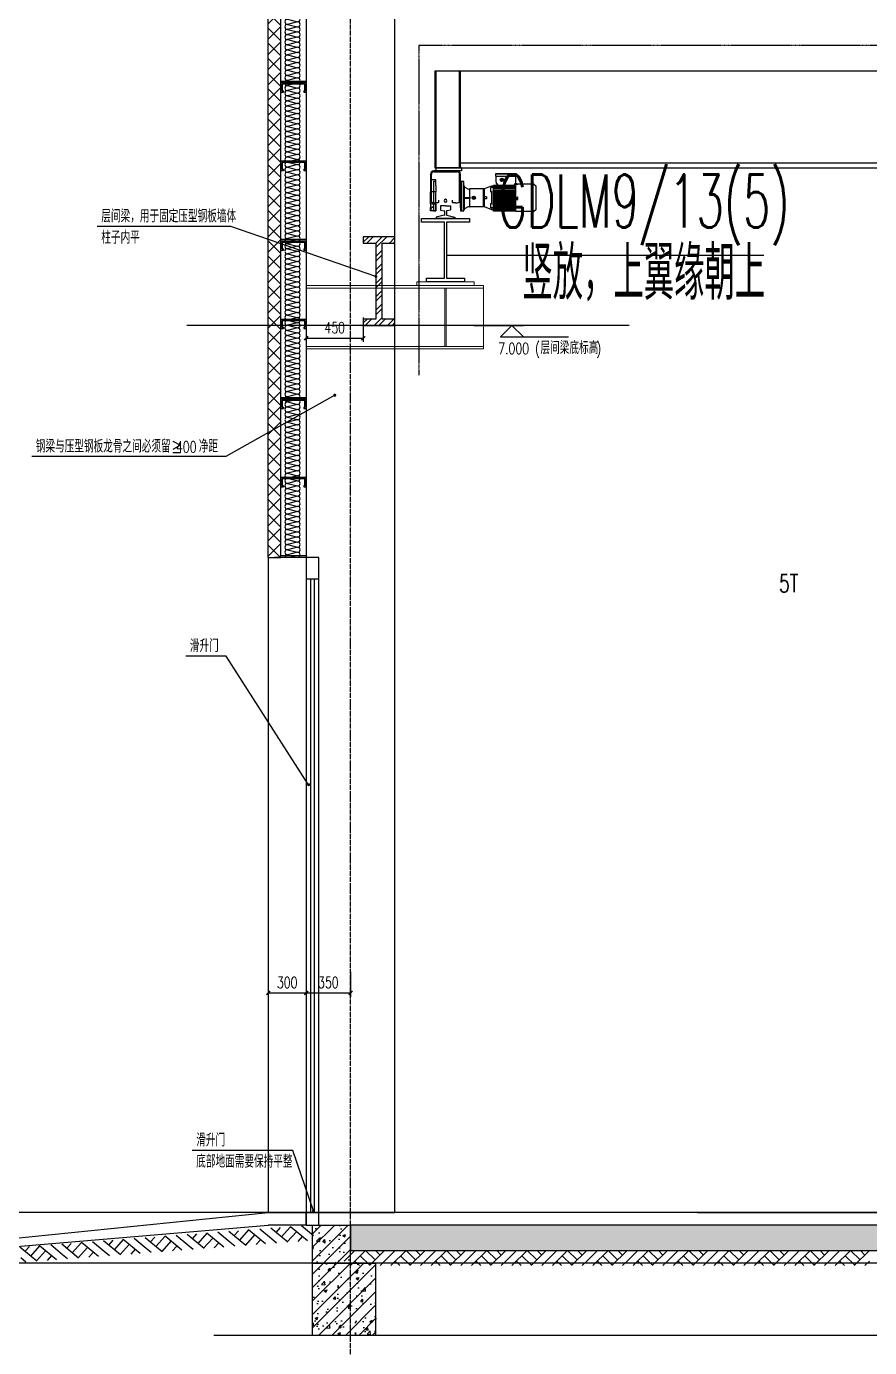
# Model space of a CAD drawing. Extents: x -1899985 to 1774885, y 556286 to 2175695.
# Drawn here: x -1140452 to -1133802, y 567191 to 577617 of the extents above; entities that cross this region are included whole.
import ezdxf
from ezdxf.enums import TextEntityAlignment as Align

# ---------------------------------------------------------------- set-up
doc = ezdxf.new("R2010")
doc.units = 0
doc.header["$LTSCALE"] = 10
doc.header["$MEASUREMENT"] = 0
for name, pattern in [('20剖面图$0$__DASH', [0.35, 0.25, -0.1]), ('20剖面图$0$DASH', [0.35, 0.25, -0.1]), ('20剖面图$0$DOTE', [2.42, 2, -0.2, 0.02, -0.2]), ('20剖面图$0$HIDDEN', [0.375, 0.25, -0.125])]:
    doc.linetypes.add(name, pattern=pattern)
doc.layers.get('Defpoints').update_dxf_attribs({"color": 210})
for name, color, linetype in [('20剖面图$0$06A-01-03', 7, 'Continuous'), ('20剖面图$0$5剖面线层', 2, 'Continuous'), ('20剖面图$0$A-AXIS-DOTE', 14, '20剖面图$0$DOTE'), ('20剖面图$0$A-AXIS-DP', 126, 'Continuous'), ('20剖面图$0$A-AXIS-SYMB', 3, 'Continuous'), ('20剖面图$0$A-HATCH-1', 252, 'Continuous'), ('20剖面图$0$A-HATCH-2', 251, 'Continuous'), ('20剖面图$0$A-LIN-V', 9, 'Continuous'), ('20剖面图$0$A-WINDOW', 140, 'Continuous'), ('20剖面图$0$AS-COLN', 6, 'Continuous'), ('20剖面图$0$AS-WALL', 40, 'Continuous'), ('20剖面图$0$COLUMN', 9, 'Continuous'), ('20剖面图$0$CRANE', 11, '20剖面图$0$HIDDEN'), ('20剖面图$0$DIM_ELEV', 3, 'Continuous'), ('20剖面图$0$FAG16-10.01MA1-被', 7, 'Continuous'), ('20剖面图$0$FAG16-10.02MA1-被', 7, 'Continuous'), ('20剖面图$0$FAG16-10MA1-端梁结构', 7, 'Continuous'), ('20剖面图$0$FAG16-20.02MA1-轴', 7, 'Continuous'), ('20剖面图$0$FHSGH10105-主梁-01', 7, 'Continuous'), ('20剖面图$0$FHSGH10105-主梁-02', 7, 'Continuous'), ('20剖面图$0$FHSGH10105-主梁-04', 7, 'Continuous'), ('20剖面图$0$FHSGH10105-主梁-06', 7, 'Continuous'), ('20剖面图$0$G80接口', 7, 'Continuous'), ('20剖面图$0$G80箱体', 7, 'Continuous'), ('20剖面图$0$PUB_HATCH', 8, 'Continuous'), ('20剖面图$0$PUB_TEXT', 7, 'Continuous'), ('20剖面图$0$S-SB', 21, 'Continuous'), ('20剖面图$0$S-SGJ', 21, 'Continuous'), ('20剖面图$0$六角头螺栓_M5-135', 7, 'Continuous'), ('20剖面图$0$后端盖', 7, 'Continuous'), ('20剖面图$0$建-墙-填充', 8, 'Continuous'), ('20剖面图$0$建-柱-钢', 9, 'Continuous'), ('20剖面图$0$接线盒', 7, 'Continuous'), ('20剖面图$0$接线盒盖', 7, 'Continuous'), ('20剖面图$0$机壳', 7, 'Continuous'), ('20剖面图$0$电机接线盒密封垫', 7, 'Continuous'), ('20剖面图$0$端盖', 7, 'Continuous'), ('20剖面图$0$连接板', 7, 'Continuous'), ('20剖面图$0$齿轴1', 7, 'Continuous'), ('A-LIN-V', 9, 'Continuous')]:
    doc.layers.add(name, color=color, linetype=linetype)
doc.layers.add('20剖面图$0$S-bkl', color=4, linetype='Continuous', lineweight=0)
doc.styles.add('20剖面图$0$_TCH_DIM', font='SIMPLEX', dxfattribs={"bigfont": 'GBCBIG'})
doc.styles.add('20剖面图$0$_TCH_DIM_T3', font='SIMPLEX', dxfattribs={"width": 0.705882, "bigfont": 'GBCBIG'})
doc.styles.add('20剖面图$0$A-STANDARD', font='SIMPLEX', dxfattribs={"bigfont": 'GBCBIG'})
doc.styles.add('20剖面图$0$TSSD_Rein', font='tj-romans1.shx', dxfattribs={"width": 0.7, "bigfont": 'tj-hztxt.shx'})
doc.dimstyles.new('20剖面图$0$_TCH_ARCH&&30', dxfattribs={"dimtxt": 89.25, "dimasz": 30, "dimexe": 30, "dimexo": 30, "dimgap": 37.875, "dimtad": 1, "dimdec": 0, "dimzin": 0, "dimdsep": 46, "dimtxsty": '20剖面图$0$_TCH_DIM_T3', "dimblk": '20剖面图$0$_ArchTick', "dimcen": 0.09, "dimclrt": 7, "dimazin": 2, "dimtfac": 1, "dimtdec": 0, "dimtix": 1, "dimtmove": 2, "dimatfit": 3, "dimfxl": 1, "dimtolj": 1, "dimtzin": 0, "dimarcsym": 0})
pattern_1 = [(45, (0, 0), (-53.0330086, 53.0330086), []), (50, (0, 0), (215.178055, -18.82564), [22.5, -247.5]), (355, (0, 0), (-41.6254, 225.65764), [18, -198]), (100.4514, (17.93, -1.57), (173.552815, 206.831863), [19.122057, -210.342634]), (46.1842, (0, 60), (320.172315, -49.655704), [33.75, -371.25]), (96.6356, (26.68, 55.86), (280.39881, 292.23536), [28.68309, -315.5139]), (351.1842, (0, 60), (280.39858, 292.23558), [27, -297]), (21, (30, 45), (179.072116, -120.785667), [22.5, -247.5]), (326, (30, 45), (72.9946, 217.545014), [18, -198]), (71.4514, (44.92, 34.93), (252.06679, 96.75915), [19.122057, -210.342634]), (37.5, (0, 0), (3.6479566, 99.868156), [0, -195.6, 0, -201, 0, -198.75]), (7.5, (0, 0), (78.920861, 118.323514), [0, -114.6, 0, -191.1, 0, -75.75]), (327.5, (-66.9, 0), (160.146731, -6.7664615), [0, -75, 0, -234, 0, -310.5]), (317.5, (-96.9, 0), (174.955851, 30.031495), [0, -97.5, 0, -155.4, 0, -220.5])]

# ---------------------------------------------------------------- blocks, each defined once
blk = doc.blocks.new('20剖面图$0$吊车5')
at = {"layer": '20剖面图$0$5剖面线层'}
h = blk.add_hatch(color=3, dxfattribs=at)
h.dxf.hatch_style = 1
h.paths.add_polyline_path([(1555844, -79902, 1), (1555817, -79902, 1)])
at = {"color": 3, "ltscale": 0.5}
for p, q in [((1555344, -80107), (1555344, -80138)), ((1555384, -80106), (1555346, -80106)), ((1555346, -80140), (1555375, -80147)), ((1555376, -80148), (1555376, -80179)), ((1555376, -80153), (1555376, -80179)), ((1555384, -80106), (1555423, -80106)), ((1555393, -80148), (1555393, -80179)), ((1555393, -80153), (1555393, -80179)), ((1555423, -80140), (1555394, -80147)), ((1555424, -80107), (1555424, -80138)), ((1555375, -80181), (1555312, -80195)), ((1555375, -80181), (1555312, -80195)), ((1555312, -80195), (1555312, -80205)), ((1555312, -80205), (1555457, -80205)), ((1555394, -80181), (1555457, -80195)), ((1555394, -80181), (1555457, -80195)), ((1555457, -80195), (1555457, -80205))]:
    blk.add_line(p, q, dxfattribs=at)
at = {"color": 3}
blk.add_line((1555514, -80087), (1555510, -80087), dxfattribs=at)
at = {"color": 6, "linetype": '20剖面图$0$DASH'}
blk.add_lwpolyline([(1563769, -78841), (1555174, -78841), (1555174, -81443)], dxfattribs=at)
at = {"color": 3}
blk.add_lwpolyline([(1555276, -80114), (1555290, -80114), (1555290, -80121), (1555276, -80121)], close=True, dxfattribs=at)
at = {"color": 3, "ltscale": 0.5}
for centre, start, end in [((1555346, -80107), 90, 180), ((1555346, -80138), 180, 257), ((1555374, -80148), 0, 77), ((1555394, -80148), 103, 180), ((1555423, -80107), 0, 90), ((1555423, -80138), 283, 0), ((1555374, -80179), 283, 0), ((1555374, -80179), 283, 0), ((1555394, -80179), 180, 257), ((1555394, -80179), 180, 257)]:
    blk.add_arc(centre, 1.57, start, end, dxfattribs=at)
at = {"layer": '20剖面图$0$06A-01-03', "color": 3, "linetype": 'Continuous'}
for p, q in [((1555940, -79934), (1555940, -79934)), ((1555947, -79934), (1555940, -79934)), ((1555940, -79934), (1555940, -79935)), ((1555940, -79934), (1555947, -79934)), ((1555940, -80048), (1555940, -79935)), ((1555940, -79935), (1555951, -79935)), ((1555947, -79934), (1555947, -79934)), ((1555947, -79935), (1555947, -79934)), ((1555955, -79935), (1555955, -79934)), ((1555955, -79934), (1556075, -79934)), ((1556080, -79936), (1556097, -79949)), ((1556100, -80131), (1556100, -79955)), ((1555947, -80048), (1555940, -80048)), ((1555940, -80152), (1555940, -80057)), ((1555940, -80057), (1555951, -80057)), ((1555951, -80057), (1555940, -80057)), ((1555940, -80057), (1555940, -80057)), ((1555947, -80042), (1555947, -80048)), ((1555955, -80053), (1555955, -80042)), ((1555947, -80152), (1555940, -80152)), ((1556075, -80152), (1555955, -80152)), ((1556097, -80137), (1556080, -80150))]:
    blk.add_line(p, q, dxfattribs=at)
for centre, radius, start, end in [((1555951, -79852), 81.9, 267.251, 272.749), ((1556075, -79942), 7.86, 51.8428, 90), ((1556092, -79955), 7.86, 0, 51.8428), ((1555951, -80042), 3.93, 359.6522, 180.3478), ((1555951, -80053), 3.91, 269.7873, 359.8627), ((1555951, -80053), 3.91, 269.7971, 359.8507), ((1555951, -80233), 81.9, 87.251, 92.749), ((1556075, -80144), 7.86, 270, 308.1572), ((1556092, -80131), 7.86, 308.1572, 0)]:
    blk.add_arc(centre, radius, start, end, dxfattribs=at)
blk.add_open_spline([(1555951, -79935), (1555951, -79935), (1555951, -79935), (1555951, -79935), (1555952, -79935), (1555952, -79935), (1555952, -79935), (1555953, -79935), (1555954, -79935), (1555954, -79935), (1555954, -79935), (1555955, -79935), (1555955, -79935), (1555955, -79935), (1555955, -79935), (1555955, -79935)], degree=3, knots=[0, 0, 0, 0, 0.041659, 0.083241, 0.124924, 0.187526, 0.250171, 0.374622, 0.499792, 0.624328, 0.7493, 0.81163, 0.874211, 0.937221, 1, 1, 1, 1], dxfattribs=at)
at = {"layer": '20剖面图$0$FAG16-10.01MA1-被', "color": 3, "linetype": 'Continuous'}
for p, q in [((1555329, -80063), (1555328, -80079)), ((1555440, -80079), (1555439, -80063)), ((1555325, -80082), (1555306, -80082)), ((1555328, -80079), (1555325, -80082)), ((1555443, -80082), (1555440, -80079)), ((1555463, -80082), (1555443, -80082))]:
    blk.add_line(p, q, dxfattribs=at)
at = {"layer": '20剖面图$0$FAG16-10.02MA1-被', "color": 3, "linetype": 'Continuous'}
for p, q in [((1555263, -79997), (1555263, -79996)), ((1555308, -79996), (1555263, -79996)), ((1555263, -79997), (1555263, -80090)), ((1555263, -79998), (1555266, -79998)), ((1555305, -79999), (1555308, -79996)), ((1555305, -80000), (1555305, -79999)), ((1555305, -80000), (1555305, -80087)), ((1555308, -79996), (1555308, -79997)), ((1555308, -80090), (1555308, -79997)), ((1555502, -79998), (1555505, -79998)), ((1555505, -79997), (1555505, -79996)), ((1555505, -79996), (1555510, -79996)), ((1555505, -79997), (1555505, -80090)), ((1555510, -79997), (1555510, -79996)), ((1555510, -79996), (1555514, -79999)), ((1555510, -79997), (1555510, -80090)), ((1555514, -79999), (1555514, -80000)), ((1555514, -80087), (1555514, -80000)), ((1555266, -80088), (1555263, -80088)), ((1555263, -80090), (1555308, -80090)), ((1555308, -80090), (1555305, -80087)), ((1555505, -80088), (1555502, -80088)), ((1555510, -80090), (1555505, -80090))]:
    blk.add_line(p, q, dxfattribs=at)
at = {"layer": '20剖面图$0$FAG16-10MA1-端梁结构', "color": 3, "linetype": 'Continuous'}
for p, q in [((1555266, -79856), (1555266, -80120)), ((1555273, -80066), (1555273, -79856)), ((1555477, -79831), (1555292, -79831)), ((1555292, -79837), (1555477, -79837)), ((1555496, -80066), (1555496, -79856)), ((1555502, -80120), (1555502, -79856)), ((1555510, -79914), (1555502, -79914)), ((1555510, -79945), (1555510, -79914)), ((1555510, -79945), (1555510, -79996)), ((1555266, -80145), (1555266, -80120)), ((1555309, -80145), (1555266, -80145)), ((1555288, -80082), (1555306, -80082)), ((1555309, -80114), (1555309, -80090)), ((1555309, -80114), (1555309, -80145)), ((1555463, -80082), (1555480, -80082)), ((1555502, -80120), (1555502, -80145)), ((1555502, -80145), (1555510, -80145)), ((1555510, -80090), (1555510, -80114)), ((1555510, -80145), (1555510, -80114))]:
    blk.add_line(p, q, dxfattribs=at)
for centre, radius, start, end in [((1555292, -79856), 25.1, 90, 180), ((1555292, -79856), 18.9, 90, 180), ((1555477, -79856), 25.1, 0, 90), ((1555477, -79856), 18.9, 0, 90), ((1555288, -80066), 15.7, 180, 270), ((1555384, -80066), 11, 0, 180), ((1555384, -80066), 11, 180, 0), ((1555480, -80066), 15.7, 270, 0), ((1555292, -80120), 25.1, 180, 221.4096)]:
    blk.add_arc(centre, radius, start, end, dxfattribs=at)
at = {"layer": '20剖面图$0$FAG16-20.02MA1-轴', "color": 3, "linetype": 'Continuous'}
for p, q in [((1555290, -79914), (1555290, -79945)), ((1555309, -79914), (1555290, -79914)), ((1555290, -79945), (1555290, -80114)), ((1555510, -79914), (1555510, -79945)), ((1555529, -79914), (1555510, -79914)), ((1555510, -79996), (1555510, -79945)), ((1555529, -79945), (1555529, -79914)), ((1555529, -80114), (1555529, -79945)), ((1555290, -80114), (1555290, -80145)), ((1555290, -80145), (1555309, -80145)), ((1555309, -80090), (1555309, -80114)), ((1555309, -80145), (1555309, -80114)), ((1555510, -80114), (1555510, -80090)), ((1555510, -80114), (1555510, -80145)), ((1555510, -80145), (1555529, -80145)), ((1555529, -80145), (1555529, -80114))]:
    blk.add_line(p, q, dxfattribs=at)
at = {"layer": '20剖面图$0$FHSGH10105-主梁-01', "color": 3, "linetype": 'Continuous'}
for p, q in [((1555300, -79041), (1555300, -79654)), ((1555309, -79041), (1555309, -79654)), ((1555300, -79654), (1555300, -79806)), ((1555309, -79654), (1555309, -79811))]:
    blk.add_line(p, q, dxfattribs=at)
at = {"layer": '20剖面图$0$FHSGH10105-主梁-02', "color": 3, "linetype": 'Continuous'}
for p, q in [((1555494, -79653), (1555494, -79041)), ((1555503, -79653), (1555503, -79041)), ((1555494, -79806), (1555494, -79653)), ((1555503, -79806), (1555503, -79653))]:
    blk.add_line(p, q, dxfattribs=at)
at = {"layer": '20剖面图$0$FHSGH10105-主梁-04', "color": 3, "linetype": 'Continuous'}
blk.add_line((1555300, -79041), (1563769, -79041), dxfattribs=at)
at = {"layer": '20剖面图$0$FHSGH10105-主梁-06', "color": 3, "linetype": 'Continuous'}
for p, q in [((1555300, -79806), (1563769, -79806)), ((1555503, -79766), (1563769, -79766))]:
    blk.add_line(p, q, dxfattribs=at)
at = {"layer": '20剖面图$0$G80接口', "color": 3, "linetype": 'Continuous'}
for p, q in [((1555692, -79971), (1555751, -79949)), ((1555743, -79962), (1555743, -79963)), ((1555743, -79964), (1555743, -79963)), ((1555762, -79963), (1555743, -79963)), ((1555743, -79973), (1555743, -79964)), ((1555751, -79949), (1555751, -79962)), ((1555751, -79949), (1555762, -79949)), ((1555762, -79954), (1555762, -79961)), ((1555762, -79973), (1555762, -79964)), ((1555684, -80115), (1555684, -79971)), ((1555684, -79971), (1555692, -79971)), ((1555692, -80035), (1555692, -79971)), ((1555708, -80035), (1555692, -80035)), ((1555692, -80051), (1555692, -80035)), ((1555708, -80051), (1555692, -80051)), ((1555692, -80115), (1555692, -80051)), ((1555743, -79975), (1555743, -79973)), ((1555743, -79998), (1555743, -79975)), ((1555743, -79998), (1555743, -80000)), ((1555751, -80092), (1555751, -79994)), ((1555762, -79988), (1555762, -79978)), ((1555762, -80001), (1555762, -79996)), ((1555762, -80015), (1555762, -80009)), ((1555762, -80030), (1555762, -80021)), ((1555762, -80047), (1555762, -80039)), ((1555762, -80065), (1555762, -80056)), ((1555762, -80078), (1555762, -80071)), ((1555692, -80115), (1555684, -80115)), ((1555751, -80137), (1555692, -80115)), ((1555743, -80086), (1555743, -80088)), ((1555743, -80111), (1555743, -80088)), ((1555743, -80113), (1555743, -80111)), ((1555743, -80122), (1555743, -80113)), ((1555743, -80123), (1555743, -80122)), ((1555743, -80123), (1555743, -80124)), ((1555762, -80123), (1555743, -80123)), ((1555751, -80137), (1555751, -80124)), ((1555762, -80137), (1555751, -80137)), ((1555762, -80089), (1555762, -80085)), ((1555762, -80108), (1555762, -80098)), ((1555762, -80122), (1555762, -80113))]:
    blk.add_line(p, q, dxfattribs=at)
for centre, radius, start, end in [((1555751, -79962), 0.34, 332.0769, 0.27), ((1555737, -80043), 29.4, 164.4802, 195.5198), ((1557320, -79492), 1647, 197.6875, 197.7471), ((1555750, -79994), 0.868, 359.567, 17.3644), ((1555750, -80092), 0.868, 342.6356, 0.433), ((1557320, -80594), 1647, 162.253, 162.3125), ((1555751, -80124), 0.34, 359.73, 27.9231)]:
    blk.add_arc(centre, radius, start, end, dxfattribs=at)
for points, knots in [([(1555751, -79962), (1555751, -79962), (1555751, -79962), (1555751, -79963), (1555751, -79963), (1555751, -79963), (1555751, -79963), (1555751, -79963), (1555751, -79963), (1555751, -79963), (1555751, -79963), (1555751, -79963), (1555751, -79963), (1555751, -79963), (1555751, -79963), (1555751, -79963), (1555751, -79963), (1555751, -79963), (1555751, -79963), (1555751, -79963), (1555751, -79963), (1555751, -79963), (1555751, -79963), (1555751, -79963)], [0, 0, 0, 0, 0.125, 0.25, 0.375, 0.5, 0.625, 0.625, 0.65625, 0.65625, 0.6875, 0.75, 0.875, 0.875, 0.9375, 0.96875, 0.984375, 0.988281, 0.988281, 0.990234, 0.990234, 0.992187, 1, 1, 1, 1]), ([(1555751, -80124), (1555751, -80123), (1555751, -80123), (1555751, -80123), (1555751, -80123), (1555751, -80123), (1555751, -80123), (1555751, -80123), (1555751, -80123), (1555751, -80123), (1555751, -80123), (1555751, -80123), (1555751, -80123), (1555751, -80123), (1555751, -80123), (1555751, -80123), (1555751, -80123), (1555751, -80123), (1555751, -80123), (1555751, -80123), (1555751, -80123)], [0, 0, 0, 0, 0.125, 0.25, 0.375, 0.5, 0.5, 0.5625, 0.5625, 0.625, 0.75, 0.875, 0.875, 0.9375, 0.96875, 0.984375, 0.988281, 0.988281, 0.992188, 1, 1, 1, 1])]:
    blk.add_open_spline(points, degree=3, knots=knots, dxfattribs=at)
at = {"layer": '20剖面图$0$G80箱体', "color": 3, "linetype": 'Continuous'}
for p, q in [((1555529, -79949), (1555534, -79949)), ((1555534, -80137), (1555534, -79949)), ((1555534, -79956), (1555537, -79958)), ((1555537, -79958), (1555567, -79974)), ((1555537, -80041), (1555567, -80041)), ((1555537, -80045), (1555567, -80045)), ((1555567, -79974), (1555571, -79974)), ((1555567, -80041), (1555571, -80041)), ((1555567, -80041), (1555567, -80045)), ((1555567, -80045), (1555571, -80045)), ((1555575, -79974), (1555571, -79974)), ((1555574, -79977), (1555574, -80037)), ((1555574, -80048), (1555574, -80109)), ((1555575, -80038), (1555575, -80048)), ((1555580, -79971), (1555684, -79971)), ((1555684, -79971), (1555684, -80115)), ((1555534, -80137), (1555529, -80137)), ((1555537, -80128), (1555534, -80129)), ((1555537, -80128), (1555567, -80112)), ((1555567, -80112), (1555571, -80112)), ((1555571, -80112), (1555575, -80112)), ((1555684, -80115), (1555580, -80115))]:
    blk.add_line(p, q, dxfattribs=at)
for radius in [13.4, 5.43]:
    blk.add_circle((1555607, -80043), radius, dxfattribs=at)
for centre, radius, start, end in [((1555537, -80037), 3.14, 180, 270), ((1555537, -80048), 3.14, 90, 180), ((1555580, -79977), 6.35, 147.957, 180.0192), ((1555580, -79977), 6.29, 90, 149.5894), ((1555580, -80109), 6.35, 179.9807, 212.0431), ((1555580, -80109), 6.29, 210.3893, 270)]:
    blk.add_arc(centre, radius, start, end, dxfattribs=at)
for points, degree, knots in [([(1555574, -80037), (1555574, -80038), (1555574, -80038), (1555573, -80039), (1555573, -80039), (1555572, -80040), (1555572, -80040), (1555571, -80040), (1555571, -80041), (1555571, -80041)], 3, [0, 0, 0, 0, 0.25, 0.25, 0.5, 0.5, 0.75, 0.75, 1, 1, 1, 1]), ([(1555571, -80041), (1555572, -80041), (1555572, -80040), (1555573, -80040), (1555573, -80040), (1555574, -80040), (1555574, -80039), (1555574, -80039), (1555574, -80039), (1555574, -80038), (1555575, -80038), (1555575, -80038), (1555575, -80038)], 2, [0, 0, 0, 0.25, 0.25, 0.5, 0.5, 0.625, 0.625, 0.75, 0.75, 0.875, 0.875, 1, 1, 1]), ([(1555575, -80048), (1555575, -80048), (1555574, -80047), (1555574, -80047), (1555574, -80047), (1555574, -80046), (1555573, -80046), (1555573, -80046), (1555572, -80045), (1555572, -80045), (1555571, -80045)], 2, [0, 0, 0, 0.25, 0.25, 0.375, 0.375, 0.5, 0.5, 0.75, 0.75, 1, 1, 1]), ([(1555571, -80045), (1555571, -80045), (1555571, -80045), (1555572, -80046), (1555572, -80046), (1555573, -80046), (1555573, -80047), (1555574, -80048), (1555574, -80048), (1555574, -80048)], 3, [0, 0, 0, 0, 0.25, 0.25, 0.5, 0.5, 0.75, 0.75, 1, 1, 1, 1])]:
    blk.add_open_spline(points, degree=degree, knots=knots, dxfattribs=at)
at = {"layer": '20剖面图$0$六角头螺栓_M5-135', "color": 3, "linetype": 'Continuous'}
for p, q in [((1555762, -79970), (1555782, -79970)), ((1555782, -79970), (1555937, -79970)), ((1555782, -80116), (1555762, -80116)), ((1555937, -80116), (1555782, -80116))]:
    blk.add_line(p, q, dxfattribs=at)
at = {"layer": '20剖面图$0$后端盖', "color": 3, "linetype": 'Continuous'}
for p, q in [((1555937, -79937), (1555937, -79938)), ((1555937, -79937), (1555937, -79937)), ((1555937, -79937), (1555940, -79937)), ((1555937, -79938), (1555937, -79946)), ((1555937, -79954), (1555937, -79961)), ((1555937, -79962), (1555940, -79962)), ((1555937, -79963), (1555937, -79973)), ((1555937, -79985), (1555937, -79985)), ((1555937, -79985), (1555937, -79988)), ((1555937, -79996), (1555937, -80001)), ((1555937, -80008), (1555937, -80015)), ((1555937, -80021), (1555937, -80030)), ((1555937, -80035), (1555937, -80050)), ((1555937, -80056), (1555937, -80065)), ((1555937, -80071), (1555937, -80078)), ((1555937, -80085), (1555937, -80090)), ((1555937, -80098), (1555937, -80101)), ((1555937, -80101), (1555937, -80101)), ((1555937, -80112), (1555937, -80123)), ((1555940, -80123), (1555937, -80123)), ((1555937, -80149), (1555937, -80149)), ((1555940, -80149), (1555937, -80149))]:
    blk.add_line(p, q, dxfattribs=at)
blk.add_circle((1555951, -80043), 2.55, dxfattribs=at)
at = {"layer": '20剖面图$0$接线盒', "color": 3, "linetype": 'Continuous'}
for p, q in [((1555785, -79920), (1555784, -79872)), ((1555785, -79920), (1555785, -79928)), ((1555786, -79931), (1555800, -79945)), ((1555801, -79945), (1555800, -79945)), ((1555801, -79945), (1555807, -79945)), ((1555809, -79945), (1555807, -79945)), ((1555809, -79945), (1555915, -79945)), ((1555916, -79945), (1555915, -79945)), ((1555916, -79945), (1555923, -79945)), ((1555923, -79945), (1555937, -79931)), ((1555923, -79945), (1555923, -79945)), ((1555938, -79928), (1555939, -79920)), ((1555939, -79920), (1555939, -79872))]:
    blk.add_line(p, q, dxfattribs=at)
blk.add_circle((1555830, -79902), 13.6, dxfattribs=at)
for centre, start, end in [((1555788, -79928), 181, 225.5), ((1555935, -79928), 314.5, 359)]:
    blk.add_arc(centre, 3.14, start, end, dxfattribs=at)
at = {"layer": '20剖面图$0$接线盒盖', "color": 3, "linetype": 'Continuous'}
for p, q in [((1555780, -79853), (1555780, -79872)), ((1555781, -79852), (1555942, -79852)), ((1555781, -79852), (1555781, -79853)), ((1555781, -79852), (1555781, -79852)), ((1555781, -79853), (1555788, -79853)), ((1555788, -79853), (1555935, -79853)), ((1555935, -79853), (1555942, -79853)), ((1555942, -79852), (1555943, -79852)), ((1555943, -79853), (1555943, -79872)), ((1555780, -79872), (1555788, -79872)), ((1555788, -79872), (1555935, -79872)), ((1555935, -79872), (1555943, -79872))]:
    blk.add_line(p, q, dxfattribs=at)
for centre, radius, start, end in [((1555781, -79852), 0.79, 91.6365, 171.0157), ((1555781, -79852), 0.786, 90, 91.4003), ((1555942, -79852), 0.786, 88.5997, 90), ((1555937, -79852), 5, 356.8455, 3.1545), ((1555942, -79852), 0.791, 9.0859, 88.2619), ((1555942, -79853), 0.786, 1.0038, 89.9962), ((1555942, -79852), 0.785, 0.9973, 8.7508)]:
    blk.add_arc(centre, radius, start, end, dxfattribs=at)
blk.add_open_spline([(1555781, -79853), (1555781, -79853), (1555781, -79853), (1555780, -79853), (1555780, -79853), (1555780, -79853)], degree=3, knots=[0, 0, 0, 0, 0.5, 0.5, 1, 1, 1, 1], dxfattribs=at)
at = {"layer": '20剖面图$0$机壳', "color": 3, "linetype": 'Continuous'}
for p, q in [((1555762, -79949), (1555762, -79946)), ((1555937, -79946), (1555762, -79946)), ((1555762, -79954), (1555762, -79949)), ((1555937, -79949), (1555762, -79949)), ((1555937, -79954), (1555762, -79954)), ((1555762, -79965), (1555762, -79961)), ((1555937, -79961), (1555762, -79961)), ((1555937, -79965), (1555762, -79965)), ((1555937, -79969), (1555762, -79969)), ((1555937, -79946), (1555937, -79949)), ((1555937, -79949), (1555937, -79954)), ((1555937, -79961), (1555937, -79965)), ((1555762, -79975), (1555762, -79971)), ((1555937, -79971), (1555762, -79971)), ((1555762, -79978), (1555762, -79975)), ((1555937, -79975), (1555762, -79975)), ((1555937, -79987), (1555762, -79987)), ((1555762, -79990), (1555762, -79988)), ((1555937, -79988), (1555762, -79988)), ((1555762, -79996), (1555762, -79990)), ((1555937, -79990), (1555762, -79990)), ((1555937, -79997), (1555762, -79997)), ((1555762, -80003), (1555762, -80001)), ((1555937, -80001), (1555762, -80001)), ((1555762, -80008), (1555762, -80003)), ((1555937, -80003), (1555762, -80003)), ((1555937, -80009), (1555762, -80009)), ((1555762, -80018), (1555762, -80015)), ((1555937, -80015), (1555762, -80015)), ((1555762, -80021), (1555762, -80018)), ((1555937, -80018), (1555762, -80018)), ((1555937, -80021), (1555762, -80021)), ((1555762, -80033), (1555762, -80030)), ((1555937, -80030), (1555762, -80030)), ((1555762, -80039), (1555762, -80033)), ((1555937, -80033), (1555762, -80033)), ((1555937, -80039), (1555762, -80039)), ((1555762, -80053), (1555762, -80047)), ((1555937, -80047), (1555762, -80047)), ((1555762, -80056), (1555762, -80053)), ((1555937, -80053), (1555762, -80053)), ((1555937, -80056), (1555762, -80056)), ((1555762, -80068), (1555762, -80065)), ((1555937, -80065), (1555762, -80065)), ((1555762, -80071), (1555762, -80068)), ((1555937, -80068), (1555762, -80068)), ((1555937, -80071), (1555762, -80071)), ((1555937, -79971), (1555937, -79975)), ((1555937, -79975), (1555937, -79985)), ((1555937, -79988), (1555937, -79990)), ((1555937, -79990), (1555937, -79996)), ((1555937, -80001), (1555937, -80003)), ((1555937, -80003), (1555937, -80008)), ((1555937, -80015), (1555937, -80018)), ((1555937, -80018), (1555937, -80020)), ((1555937, -80030), (1555937, -80033)), ((1555937, -80033), (1555937, -80039)), ((1555937, -80047), (1555937, -80053)), ((1555937, -80053), (1555937, -80056)), ((1555937, -80066), (1555937, -80068)), ((1555937, -80068), (1555937, -80071)), ((1555937, -80077), (1555762, -80077)), ((1555762, -80082), (1555762, -80078)), ((1555762, -80085), (1555762, -80082)), ((1555937, -80082), (1555762, -80082)), ((1555937, -80085), (1555762, -80085)), ((1555762, -80096), (1555762, -80089)), ((1555937, -80089), (1555762, -80089)), ((1555762, -80098), (1555762, -80096)), ((1555937, -80096), (1555762, -80096)), ((1555937, -80098), (1555762, -80098)), ((1555937, -80098), (1555762, -80098)), ((1555762, -80110), (1555762, -80108)), ((1555762, -80115), (1555762, -80110)), ((1555937, -80110), (1555762, -80110)), ((1555937, -80115), (1555762, -80115)), ((1555937, -80117), (1555762, -80117)), ((1555762, -80125), (1555762, -80121)), ((1555937, -80121), (1555762, -80121)), ((1555762, -80134), (1555762, -80125)), ((1555937, -80125), (1555762, -80125)), ((1555762, -80135), (1555762, -80134)), ((1555937, -80134), (1555762, -80134)), ((1555762, -80141), (1555762, -80135)), ((1555937, -80135), (1555762, -80135)), ((1555762, -80141), (1555762, -80141)), ((1555762, -80145), (1555762, -80141)), ((1555937, -80141), (1555762, -80141)), ((1555937, -80141), (1555762, -80141)), ((1555762, -80146), (1555762, -80145)), ((1555937, -80145), (1555762, -80145)), ((1555762, -80148), (1555762, -80146)), ((1555937, -80146), (1555762, -80146)), ((1555762, -80149), (1555762, -80148)), ((1555937, -80148), (1555762, -80148)), ((1555937, -80149), (1555762, -80149)), ((1555937, -80078), (1555937, -80082)), ((1555937, -80082), (1555937, -80085)), ((1555937, -80090), (1555937, -80096)), ((1555937, -80096), (1555937, -80098)), ((1555937, -80101), (1555937, -80110)), ((1555937, -80110), (1555937, -80115)), ((1555937, -80121), (1555937, -80125)), ((1555937, -80125), (1555937, -80134)), ((1555937, -80134), (1555937, -80135)), ((1555937, -80135), (1555937, -80141)), ((1555937, -80141), (1555937, -80145)), ((1555937, -80141), (1555937, -80141)), ((1555937, -80145), (1555937, -80146)), ((1555937, -80146), (1555937, -80148)), ((1555937, -80148), (1555937, -80149))]:
    blk.add_line(p, q, dxfattribs=at)
at = {"layer": '20剖面图$0$电机接线盒密封垫', "color": 3, "linetype": 'Continuous'}
for p, q in [((1555802, -79946), (1555802, -79945)), ((1555921, -79945), (1555921, -79946))]:
    blk.add_line(p, q, dxfattribs=at)
at = {"layer": '20剖面图$0$端盖', "color": 3, "linetype": 'Continuous'}
for p, q in [((1555309, -79901), (1555266, -79901)), ((1555309, -79947), (1555309, -79901)), ((1555309, -79947), (1555309, -79996))]:
    blk.add_line(p, q, dxfattribs=at)
at = {"layer": '20剖面图$0$连接板', "color": 3, "linetype": 'Continuous'}
for p, q in [((1555292, -79831), (1555309, -79831)), ((1555510, -79806), (1555309, -79806)), ((1555309, -79806), (1555309, -79831)), ((1555510, -79831), (1555477, -79831)), ((1555510, -79806), (1555510, -79831))]:
    blk.add_line(p, q, dxfattribs=at)
at = {"layer": '20剖面图$0$齿轴1', "color": 3, "linetype": 'Continuous'}
blk.add_line((1555683, -80045), (1555683, -80047), dxfattribs=at)
blk.add_arc((1555325, -80043), 358, 359.9169, 0.0674, dxfattribs=at)
blk.add_open_spline([(1555683, -80039), (1555683, -80039), (1555683, -80038), (1555683, -80038), (1555683, -80037)], degree=2, knots=[0, 0, 0, 0.5, 0.5, 1, 1, 1], dxfattribs=at)
blk = doc.blocks.new('20剖面图$0$G$C20E3758E')
at = {"layer": '20剖面图$0$A-LIN-V'}
blk.add_line((-3723.54, -3216.25), (1012.62, -3216.25), dxfattribs=at)
at = {"layer": '20剖面图$0$CRANE', "linetype": 'ByBlock', "ltscale": 2}
blk.add_lwpolyline([(-5108.63, 1775.64), (-4866.83, 1775.64), (-4866.83, 1756.74), (-4982, 1756.74), (-4982, 1475.31), (-4892.28, 1475.31), (-4892.28, 1457.49), (-5083.17, 1457.49), (-5083.17, 1475.31), (-4993.46, 1475.31), (-4993.46, 1756.74), (-5108.63, 1756.74), (-5108.63, 1775.64)], dxfattribs=at)
at = {"layer": '20剖面图$0$S-bkl'}
for p, q in [((-5686.76, 1438.4), (-4796.84, 1438.4)), ((-5686.76, 1425.67), (-4796.84, 1425.67)), ((-4990.91, 1132.98), (-4990.91, 1425.67)), ((-4984.55, 1132.98), (-4984.55, 1425.67)), ((-5686.76, 1132.98), (-4796.84, 1132.98)), ((-5686.76, 1120.25), (-4796.84, 1120.25))]:
    blk.add_line(p, q, dxfattribs=at)
blk.add_lwpolyline([(-5130.9, 1438.4), (-4844.56, 1438.4), (-4844.56, 1457.49), (-5130.9, 1457.49)], close=True, dxfattribs=at)
blk.add_lwpolyline([(-4796.84, 1438.4), (-4796.84, 1120.25)], dxfattribs=at)
at = {"layer": '20剖面图$0$S-SGJ'}
blk.add_line((-3389.36, 1589.89), (-4982, 1589.89), dxfattribs=at)
at = {"layer": '20剖面图$0$S-SB', "xscale": 0.6363000000750548, "yscale": 0.6363000000750548, "zscale": 0.6363000000750548}
blk.add_blockref('20剖面图$0$吊车5', (-994678.75, 52810.36), dxfattribs=at)
at = {"layer": '20剖面图$0$S-SGJ', "style": '20剖面图$0$TSSD_Rein', "width": 0.6}
for s, p in [('GDLM9/13(5)', (-3992.61, 1649.19)), ('竖放，上翼缘朝上', (-3992.61, 1287.09))]:
    blk.add_text(s, height=267.246, dxfattribs=at).set_placement(p, align=Align.BOTTOM_CENTER)
blk = doc.blocks.new('20剖面图$0$CURVEPATTERNLIB$SYSLIB$岩棉板')
at = {"color": 0}
for p, q in [((0, -17), (12, -67)), ((12, -67), (24, -17))]:
    blk.add_line(p, q, dxfattribs=at)
for centre, start, end in [((12, -17), 0, 180), ((0, -67), 270, 0), ((24, -67), 180, 270)]:
    blk.add_arc(centre, 12, start, end, dxfattribs=at)
blk = doc.blocks.new('20剖面图$0$CURVEPATTERNLIB$SYSLIB$防水材料1')
at = {"layer": '20剖面图$0$PUB_HATCH'}
h = blk.add_hatch(dxfattribs=at)
h.set_pattern_fill('ANSI31', color=256, scale=10, angle=90, style=0)
h.set_pattern_definition([(45, (-196995.837, -685381.036), (11.22532015, -11.22532015), [])])
h.paths.add_polyline_path([(35, 0), (0, 0), (0, -100), (35, -100), (35, -90), (30, -90), (30, -95), (5, -95), (5, -5), (30, -5), (30, -10), (35, -10)])
h = blk.add_hatch(dxfattribs=at)
h.set_pattern_fill('ANSI31', color=256, scale=10, angle=90, style=0)
h.set_pattern_definition([(45, (-196695.837, -685381.036), (11.22532015, -11.22532015), [])])
h.paths.add_polyline_path([(335, 0), (300, 0), (300, -100), (335, -100), (335, -90), (330, -90), (330, -95), (305, -95), (305, -5), (330, -5), (330, -10), (335, -10)])
at = {"layer": '20剖面图$0$A-LIN-V', "extrusion": (-3.26108e-18, 2.41725e-31, -1)}
blk.add_line((600, 0), (600, -100), dxfattribs=at)
at = {"layer": '20剖面图$0$A-LIN-V'}
for p, q in [((30, -10), (35, -10)), ((330, -10), (335, -10)), ((30, -90), (35, -90)), ((330, -90), (335, -90))]:
    blk.add_line(p, q, dxfattribs=at)
at = {"layer": '20剖面图$0$A-LIN-V', "extrusion": (-3.26108e-18, 2.41725e-31, -1)}
for points in [[(-35, -10), (-35, 0), (0, 0), (0, -100), (-35, -100), (-35, -90)], [(-335, -10), (-335, 0), (-300, 0), (-300, -100), (-335, -100), (-335, -90)], [(-30, -10), (-30, -5), (-5, -5), (-5, -95), (-30, -95), (-30, -90)], [(-330, -10), (-330, -5), (-305, -5), (-305, -95), (-330, -95), (-330, -90)]]:
    blk.add_lwpolyline(points, dxfattribs=at)
at = {"layer": '20剖面图$0$A-LIN-V', "xscale": 0.8142221102150538, "yscale": 0.8108108108108109, "zscale": 0.8142221102150538}
for p in [(0, -20.1), (19.5, -20.1), (39.1, -20.1), (58.6, -20.1), (78.2, -20.1), (97.7, -20.1), (117.2, -20.1), (136.8, -20.1), (156.3, -20.1), (175.9, -20.1), (195.4, -20.1), (215, -20.1), (234.5, -20.1), (254, -20.1), (273.6, -20.1), (293.1, -20.1), (312.7, -20.1), (332.2, -20.1), (351.7, -20.1), (371.3, -20.1), (390.8, -20.1), (410.4, -20.1), (429.9, -20.1), (449.5, -20.1), (469, -20.1), (488.5, -20.1), (508.1, -20.1), (527.6, -20.1), (547.2, -20.1), (566.7, -20.1), (586.2, -20.1)]:
    blk.add_blockref('20剖面图$0$CURVEPATTERNLIB$SYSLIB$岩棉板', p, dxfattribs=at)
blk = doc.blocks.new('20剖面图$0$w42342343')
at = {"layer": '20剖面图$0$PUB_HATCH'}
h = blk.add_hatch(dxfattribs=at)
h.set_pattern_fill('多孔材料', color=256, scale=30, style=0)
h.set_pattern_definition([(45, (60, 0), (-60.000061, 60.000061), []), (135, (60, 0), (-60.000061, -60.000061), [])])
h.paths.add_polyline_path([(-1138445, 573427), (-1138445, 585907), (-1138545, 585907), (-1138545, 573427)])
at = {"layer": '20剖面图$0$A-LIN-V'}
for p, q in [((-1138545, 573427), (-1138545, 568257)), ((-1138145, 573427), (-1138495, 573427))]:
    blk.add_line(p, q, dxfattribs=at)
at = {"layer": '20剖面图$0$A-WINDOW'}
for points in [[(-1138245, 573427), (-1138245, 573427), (-1138245, 573257), (-1138145, 573257), (-1138145, 573427), (-1138245, 573427)], [(-1138245, 573257), (-1138245, 568257)], [(-1138210, 573257), (-1138210, 568257)], [(-1138245, 568257), (-1138245, 568257), (-1138245, 568157), (-1138145, 568157), (-1138145, 568257), (-1138245, 568257)]]:
    blk.add_lwpolyline(points, dxfattribs=at)
at = {"layer": '20剖面图$0$A-WINDOW', "elevation": 0}
for points in [[(-1138180, 568257), (-1138180, 573257)], [(-1138145, 568257), (-1138145, 573257)]]:
    blk.add_lwpolyline(points, dxfattribs=at)
at = {"layer": '20剖面图$0$AS-WALL'}
for p, q in [((-1138545, 573427), (-1138545, 585907)), ((-1138445, 573427), (-1138445, 585907)), ((-1138545, 573427), (-1138445, 573427))]:
    blk.add_line(p, q, dxfattribs=at)
at = {"layer": '20剖面图$0$COLUMN'}
blk.add_lwpolyline([(-1138245, 582457), (-1138245, 568257)], dxfattribs=at)
at = {"layer": '20剖面图$0$A-HATCH-2', "xscale": 2.060149600194392, "yscale": 1.999999999990687, "zscale": 1.999999999990687, "rotation": 269.9999999985291}
for p in [(-1138245, 578419), (-1138245, 577171), (-1138245, 575923), (-1138245, 574675)]:
    blk.add_blockref('20剖面图$0$CURVEPATTERNLIB$SYSLIB$防水材料1', p, dxfattribs=at)
blk = doc.blocks.new('20剖面图$0$55555')
at = {"layer": '20剖面图$0$COLUMN'}
blk.add_lwpolyline([(-350, 700), (-350, -14200), (350, -14200), (350, 700)], close=True, dxfattribs=at)
blk = doc.blocks.new('20剖面图$0$$LinePat$素土夯实')
at = {"color": 0}
for p, q in [((0, -210), (210, 0)), ((120, -300), (420, 0)), ((420, 0), (608, -188)), ((495, -300), (795, 0)), ((615, 0), (705, -90)), ((210, -210), (300, -300)), ((315, -105), (502, -293)), ((705, -300), (795, -210))]:
    blk.add_line(p, q, dxfattribs=at)
blk = doc.blocks.new('20剖面图$0$_ArchTick')
at = {"color": 0, "linetype": 'ByBlock', "const_width": 0.4}
blk.add_lwpolyline([(-0.5, -0.5), (0.5, 0.5)], dxfattribs=at)
blk = doc.blocks.new('*D344')
at = {"layer": '20剖面图$0$A-AXIS-SYMB', "color": 0, "lineweight": -2, "transparency": 16777216}
for p, q in [((-1138245, 575320), (-1138245, 575127)), ((-1137795, 575320), (-1137795, 575127)), ((-1138245, 575157), (-1137795, 575157))]:
    blk.add_line(p, q, dxfattribs=at)
at = {"layer": 'Defpoints', "color": 0, "transparency": 16777216}
for p in [(-1138245, 575350), (-1137795, 575350), (-1137795, 575157)]:
    blk.add_point(p, dxfattribs=at)
at = {"layer": '20剖面图$0$A-AXIS-SYMB', "color": 0, "lineweight": -2, "transparency": 16777216, "xscale": 30, "yscale": 30, "zscale": 30, "rotation": 180}
blk.add_blockref('20剖面图$0$_ArchTick', (-1138245, 575157), dxfattribs=at)
at = {"layer": '20剖面图$0$A-AXIS-SYMB', "color": 0, "lineweight": -2, "transparency": 16777216, "xscale": 30, "yscale": 30, "zscale": 30}
blk.add_blockref('20剖面图$0$_ArchTick', (-1137795, 575157), dxfattribs=at)
at = {"layer": '20剖面图$0$A-AXIS-SYMB', "color": 7, "transparency": 16777216, "insert": (-1138020, 575240), "char_height": 89.2, "attachment_point": 5, "style": '20剖面图$0$_TCH_DIM_T3'}
blk.add_mtext('\\A1;450', dxfattribs=at)
blk = doc.blocks.new('*D346')
at = {"layer": '20剖面图$0$A-AXIS-DP', "color": 0, "lineweight": -2, "transparency": 16777216}
for p, q in [((-1138545, 570157), (-1138545, 569960)), ((-1138245, 570157), (-1138245, 569960)), ((-1138545, 569990), (-1138245, 569990))]:
    blk.add_line(p, q, dxfattribs=at)
at = {"layer": 'Defpoints', "color": 0, "transparency": 16777216}
for p in [(-1138545, 570187), (-1138245, 570187), (-1138245, 569990)]:
    blk.add_point(p, dxfattribs=at)
at = {"layer": '20剖面图$0$A-AXIS-DP', "color": 0, "lineweight": -2, "transparency": 16777216, "xscale": 30, "yscale": 30, "zscale": 30, "rotation": 180}
blk.add_blockref('20剖面图$0$_ArchTick', (-1138545, 569990), dxfattribs=at)
at = {"layer": '20剖面图$0$A-AXIS-DP', "color": 0, "lineweight": -2, "transparency": 16777216, "xscale": 30, "yscale": 30, "zscale": 30}
blk.add_blockref('20剖面图$0$_ArchTick', (-1138245, 569990), dxfattribs=at)
at = {"layer": '20剖面图$0$A-AXIS-DP', "color": 7, "transparency": 16777216, "insert": (-1138395, 570072), "char_height": 89.2, "attachment_point": 5, "style": '20剖面图$0$_TCH_DIM_T3'}
blk.add_mtext('\\A1;300', dxfattribs=at)
blk = doc.blocks.new('*D347')
at = {"layer": '20剖面图$0$A-AXIS-DP', "color": 0, "lineweight": -2, "transparency": 16777216}
for p, q in [((-1138245, 570157), (-1138245, 569960)), ((-1137895, 570157), (-1137895, 569960)), ((-1138245, 569990), (-1137895, 569990))]:
    blk.add_line(p, q, dxfattribs=at)
at = {"layer": 'Defpoints', "color": 0, "transparency": 16777216}
for p in [(-1138245, 570187), (-1137895, 570187), (-1137895, 569990)]:
    blk.add_point(p, dxfattribs=at)
at = {"layer": '20剖面图$0$A-AXIS-DP', "color": 0, "lineweight": -2, "transparency": 16777216, "xscale": 30, "yscale": 30, "zscale": 30, "rotation": 180}
blk.add_blockref('20剖面图$0$_ArchTick', (-1138245, 569990), dxfattribs=at)
at = {"layer": '20剖面图$0$A-AXIS-DP', "color": 0, "lineweight": -2, "transparency": 16777216, "xscale": 30, "yscale": 30, "zscale": 30}
blk.add_blockref('20剖面图$0$_ArchTick', (-1137895, 569990), dxfattribs=at)
at = {"layer": '20剖面图$0$A-AXIS-DP', "color": 7, "transparency": 16777216, "insert": (-1138070, 570072), "char_height": 89.2, "attachment_point": 5, "style": '20剖面图$0$_TCH_DIM_T3'}
blk.add_mtext('\\A1;350', dxfattribs=at)
blk = doc.blocks.new('20剖面图')
at = {"layer": '20剖面图$0$A-HATCH-1'}
h = blk.add_hatch(dxfattribs=at)
h.set_pattern_fill('混凝土', color=256, scale=50)
h.set_pattern_definition([(50, (0, 0), (358.63009, -31.37607), [37.5, -412.5]), (355, (0, 0), (-69.37567, 376.09607), [30, -330]), (100.4514, (29.9, -2.6), (289.25469, 344.71977), [31.8701, -350.57106]), (46.1842, (0, 100), (533.62052, -82.7595), [56.25, -618.75]), (96.6356, (44.47, 93.1), (467.33135, 487.05894), [47.80514, -525.8565]), (351.1842, (0, 100), (467.33097, 487.0593), [45, -495]), (21, (50, 75), (298.453526, -201.309445), [37.5, -412.5]), (326, (50, 75), (121.65767, 362.57502), [30, -330]), (71.4514, (74.87, 58.22), (420.11131, 161.26525), [31.8701, -350.57106]), (37.5, (0, 0), (6.079928, 166.446927), [0, -326, 0, -335, 0, -331.25]), (7.5, (0, 0), (131.534769, 197.205856), [0, -191, 0, -318.5, 0, -126.25]), (327.5, (-111.5, 0), (266.911218, -11.277436), [0, -125, 0, -390, 0, -517.5]), (317.5, (-161.5, 0), (291.593085, 50.05249), [0, -162.5, 0, -259, 0, -367.5])])
h.paths.add_polyline_path([(-1055395, 567957.5), (-1055395, 568157.5), (-1137895, 568157.5), (-1137895, 567957.5)])
at = {"layer": '20剖面图$0$PUB_HATCH'}
h = blk.add_hatch(dxfattribs=at)
h.set_pattern_fill('钢筋混凝土', color=256, scale=30, style=0)
h.set_pattern_definition(pattern_1)
h.paths.add_polyline_path([(-1137895, 567857.5), (-1137895, 568157.5), (-1138195, 568157.5), (-1138195, 567857.5)])
h = blk.add_hatch(dxfattribs=at)
h.set_pattern_fill('钢筋混凝土', color=256, scale=30, style=0)
h.set_pattern_definition(pattern_1)
h.paths.add_polyline_path([(-1137695, 567290), (-1137695, 567856.9), (-1138195, 567856.9), (-1138195, 567290)])
at = {"layer": '20剖面图$0$建-墙-填充'}
h = blk.add_hatch(dxfattribs=at)
h.set_pattern_fill('金属', color=256, scale=30, style=0)
h.set_pattern_definition([(45, (0, 0), (-53.0330086, 53.0330086), []), (45, (35.355, 0), (-53.0330086, 53.0330086), [])])
h.paths.add_polyline_path([(-1137545, 575957.5), (-1137795, 575957.5), (-1137795, 575907.5), (-1137695, 575907.5), (-1137695, 575307.5), (-1137795, 575307.5), (-1137795, 575257.5), (-1137545, 575257.5), (-1137545, 575307.5), (-1137645, 575307.5), (-1137645, 575907.5), (-1137545, 575907.5)])
at = {"layer": '20剖面图$0$A-AXIS-DOTE', "ltscale": 2}
blk.add_line((-1137895, 562443.9), (-1137895, 589505.1), dxfattribs=at)
at = {"layer": '20剖面图$0$A-AXIS-DOTE', "linetype": '20剖面图$0$__DASH', "ltscale": 2}
for p, q in [((-1135698.5, 575257.5), (-1139186.2, 575257.5)), ((-1044824.9, 568257.5), (-1146664.3, 568257.5)), ((-1044824.9, 567857.5), (-1146664.3, 567857.5))]:
    blk.add_line(p, q, dxfattribs=at)
at = {"layer": '20剖面图$0$A-AXIS-SYMB'}
for p, q in [((-1138839.8, 576039), (-1139892.9, 576039)), ((-1137695, 575644.6), (-1138839.8, 576039)), ((-1138020, 574707.1), (-1138878.1, 574222.5)), ((-1138878.1, 574222.5), (-1140409.3, 574222.5)), ((-1138875.6, 572647.7), (-1139194.6, 572647.7)), ((-1138225.7, 571633.2), (-1138875.6, 572647.7)), ((-1138350.6, 568747), (-1139143.9, 568747)), ((-1138186.7, 568270.5), (-1138350.6, 568747))]:
    blk.add_line(p, q, dxfattribs=at)
at = {"layer": '20剖面图$0$A-AXIS-SYMB', "const_width": 12}
for points in [[(-1137689.3, 575642.6, 1), (-1137700.7, 575646.5, 1)], [(-1138014.8, 574710, 1), (-1138025.2, 574704.1, 1)], [(-1138222.5, 571628.1, 1), (-1138229, 571638.2, 1)], [(-1138184.8, 568264.8, 1), (-1138188.7, 568276.2, 1)]]:
    blk.add_lwpolyline(points, format="xyb", close=True, dxfattribs=at)
at = {"layer": '20剖面图$0$A-AXIS-SYMB'}
blk.add_lwpolyline([(-1138972.9, 567290), (-1096880.5, 567290), (-1096857.5, 567353), (-1096835.3, 567227), (-1096813, 567290), (-1054720.5, 567290)], dxfattribs=at)
at = {"layer": '20剖面图$0$A-LIN-V'}
blk.add_line((-1138245, 573814.1), (-1138245, 568157.5), dxfattribs=at)
at = {"layer": '20剖面图$0$AS-COLN'}
for p, q in [((-1138195, 567857.5), (-1138195, 568157.5)), ((-1138195, 568157.5), (-1137895, 568157.5)), ((-1137895, 567857.5), (-1137895, 568157.5)), ((-1138195, 567857.5), (-1137895, 567857.5)), ((-1138195, 567290), (-1138195, 567856.9)), ((-1138195, 567856.9), (-1137695, 567856.9)), ((-1137695, 567290), (-1137695, 567856.9)), ((-1138195, 567290), (-1137695, 567290))]:
    blk.add_line(p, q, dxfattribs=at)
blk.add_lwpolyline([(-1055395, 567957.5), (-1055395, 568157.5), (-1137895, 568157.5), (-1137895, 567957.5)], close=True, dxfattribs=at)
at = {"layer": '20剖面图$0$AS-WALL'}
for p, q in [((-1138545, 568257.5), (-1138245, 568257.5)), ((-1138245, 568157.5), (-1138245, 568257.5)), ((-1138245, 568157.5), (-1138545, 568157.5))]:
    blk.add_line(p, q, dxfattribs=at)
for points in [[(-1146664.3, 567957.5), (-1141495, 567957.5), (-1138545, 568257.5)], [(-1054745, 568257.5), (-1138195, 568257.5)], [(-1146664.3, 567907.5), (-1141492.5, 567907.5), (-1138545, 568157.5)]]:
    blk.add_lwpolyline(points, dxfattribs=at)
at = {"layer": '20剖面图$0$DIM_ELEV'}
for p, q in [((-1136922.6, 575257.5), (-1136532.2, 575257.5)), ((-1136622.2, 575257.5), (-1136712.2, 575167.5)), ((-1136622.2, 575257.5), (-1136532.2, 575167.5)), ((-1136712.2, 575167.5), (-1136175.8, 575167.5))]:
    blk.add_line(p, q, dxfattribs=at)
at = {"layer": '20剖面图$0$建-柱-钢'}
for p, q in [((-1137545, 575957.5), (-1137795, 575957.5)), ((-1137795, 575957.5), (-1137795, 575907.5)), ((-1137545, 575907.5), (-1137545, 575957.5)), ((-1137795, 575907.5), (-1137695, 575907.5)), ((-1137695, 575907.5), (-1137695, 575307.5)), ((-1137645, 575307.5), (-1137645, 575907.5)), ((-1137645, 575907.5), (-1137545, 575907.5)), ((-1137695, 575307.5), (-1137795, 575307.5)), ((-1137795, 575307.5), (-1137795, 575257.5)), ((-1137795, 575257.5), (-1137545, 575257.5)), ((-1137545, 575307.5), (-1137645, 575307.5)), ((-1137545, 575257.5), (-1137545, 575307.5))]:
    blk.add_line(p, q, dxfattribs=at)
at = {"layer": '20剖面图$0$A-HATCH-1', "xscale": 0.4009130424256014, "yscale": 0.4, "zscale": 0.4, "rotation": 359.9999999999999}
for p in [(-1137945, 567957.5), (-1137626.3, 567957.5), (-1137307.5, 567957.5), (-1136988.8, 567957.5), (-1136670.1, 567957.5), (-1136351.4, 567957.5), (-1136032.6, 567957.5), (-1135713.9, 567957.5), (-1135395.2, 567957.5), (-1135076.5, 567957.5), (-1134757.7, 567957.5), (-1134439, 567957.5), (-1134120.3, 567957.5)]:
    blk.add_blockref('20剖面图$0$$LinePat$素土夯实', p, dxfattribs=at)
at = {"layer": '20剖面图$0$A-HATCH-2', "xscale": -0.4159710061904984, "yscale": 0.4, "zscale": 0.4, "rotation": 4.335577861938617}
for p in [(-1138195, 568157.5), (-1139843.8, 568032.5), (-1139514, 568057.5), (-1139184.3, 568082.5), (-1138854.5, 568107.5), (-1138524.8, 568132.5), (-1140173.5, 568007.5)]:
    blk.add_blockref('20剖面图$0$$LinePat$素土夯实', p, dxfattribs=at)
at = {"layer": '20剖面图$0$A-LIN-V'}
blk.add_blockref('20剖面图$0$55555', (-1137895, 582457.5), dxfattribs=at)
at = {"layer": '20剖面图$0$A-LIN-V', "xscale": 1.571585729816195, "yscale": 1.571585729816195, "zscale": 1.571585729816195}
blk.add_blockref('20剖面图$0$G$C20E3758E', (-1129307.8, 573312.1), dxfattribs=at)
at = {"layer": '20剖面图$0$AS-COLN'}
blk.add_blockref('20剖面图$0$w42342343', (0, 0), dxfattribs=at)
at = {"layer": '20剖面图$0$FHSGH10105-主梁-06', "color": 3, "linetype": 'Continuous', "style": '20剖面图$0$A-STANDARD', "width": 0.705882}
blk.add_text('5T', height=140.26, dxfattribs=at).set_placement((-1134516, 573152.3))
at = {"layer": '20剖面图$0$PUB_TEXT', "style": '20剖面图$0$_TCH_DIM'}
for s, height, p in [('层间梁，用于固定压型钢板墙体', 101.277, (-1139861.4, 576070.5)), ('柱子内平', 101.28, (-1139861.4, 575902.5)), ('层间梁底标高', 101.28, (-1136397.3, 575031)), ('钢梁与压型钢板龙骨之间必须留≥', 101.277, (-1140377.8, 574254)), ('净距', 101.28, (-1139092, 574254)), ('滑升门', 101.28, (-1139163.1, 572679.2)), ('滑升门', 101.28, (-1139112.4, 568778.5)), ('底部地面需要保持平整', 101.28, (-1139112.4, 568610.5))]:
    blk.add_text(s, height=height, dxfattribs=at).set_placement(p)
at = {"layer": '20剖面图$0$PUB_TEXT', "style": '20剖面图$0$_TCH_DIM', "width": 0.705882}
for s, height, p in [('(', 89.2, (-1136439.3, 575031)), (')', 89.2, (-1135954.9, 575031)), ('7.000', 89.25, (-1136730.3, 575031)), ('400', 89.25, (-1139272, 574254))]:
    blk.add_text(s, height=height, dxfattribs=at).set_placement(p)
at = {"layer": '20剖面图$0$A-AXIS-DP'}
for p1, p2, picture, middle in [((-1138545, 570187.5), (-1138245, 570187.5), '*D346', (-1138395, 570072.1)), ((-1138245, 570187.5), (-1137895, 570187.5), '*D347', (-1138070, 570072.1))]:
    dim = blk.add_aligned_dim(p1=p1, p2=p2, distance=-197.9, dimstyle='20剖面图$0$_TCH_ARCH&&30', dxfattribs=at)
    dim.commit()
    dim.dimension.update_dxf_attribs({"geometry": picture, "text_midpoint": middle})
at = {"layer": '20剖面图$0$A-AXIS-SYMB', "color": 1}
dim = blk.add_aligned_dim(p1=(-1138245, 575349.9), p2=(-1137795, 575349.9), distance=-192.8, dimstyle='20剖面图$0$_TCH_ARCH&&30', dxfattribs=at)
dim.commit()
dim.dimension.update_dxf_attribs({"geometry": '*D344', "text_midpoint": (-1138020, 575239.5)})

msp = doc.modelspace()

# ---------------------------------------------------------------- block references
at = {"layer": 'A-LIN-V'}
msp.add_blockref('20剖面图', (0, 0), dxfattribs=at)

doc.saveas('drawing.dxf')
